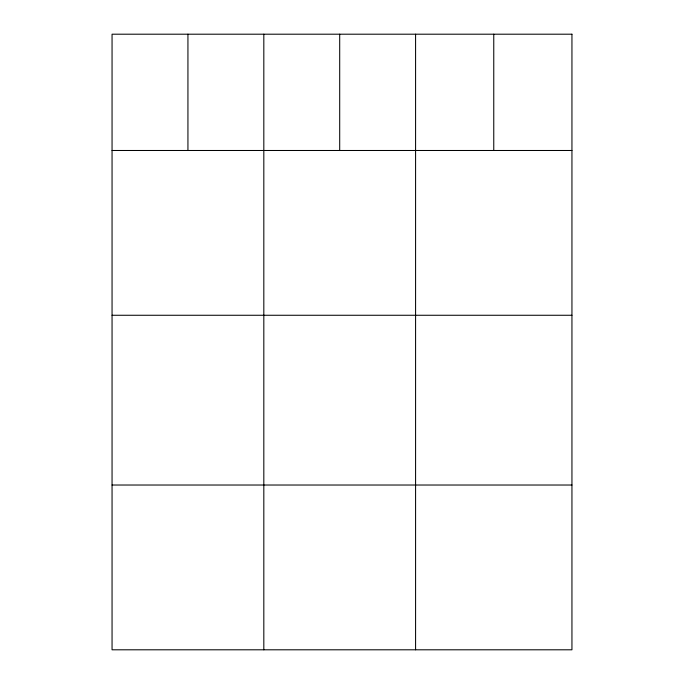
<?xml version="1.0" encoding="UTF-8"?>
<svg xmlns="http://www.w3.org/2000/svg" width="684" height="684" viewBox="0 0 684 684"><rect width="100%" height="100%" fill="white"/><g stroke="black" fill="none" stroke-linecap="round" stroke-linejoin="round"><path stroke-width="1.03" d="M112.056 150.489L571.944 150.489M112.056 315.264L571.944 315.264M112.056 485.024L571.944 485.024M493.762 34.2L493.762 150.489M415.581 34.2L415.581 649.8M339.7 34.2L339.7 150.489M263.819 34.2L263.819 649.8M187.938 34.2L187.938 150.489M571.944 34.2L112.056 34.2L112.056 649.8L571.944 649.8L571.944 34.2"/></g></svg>
